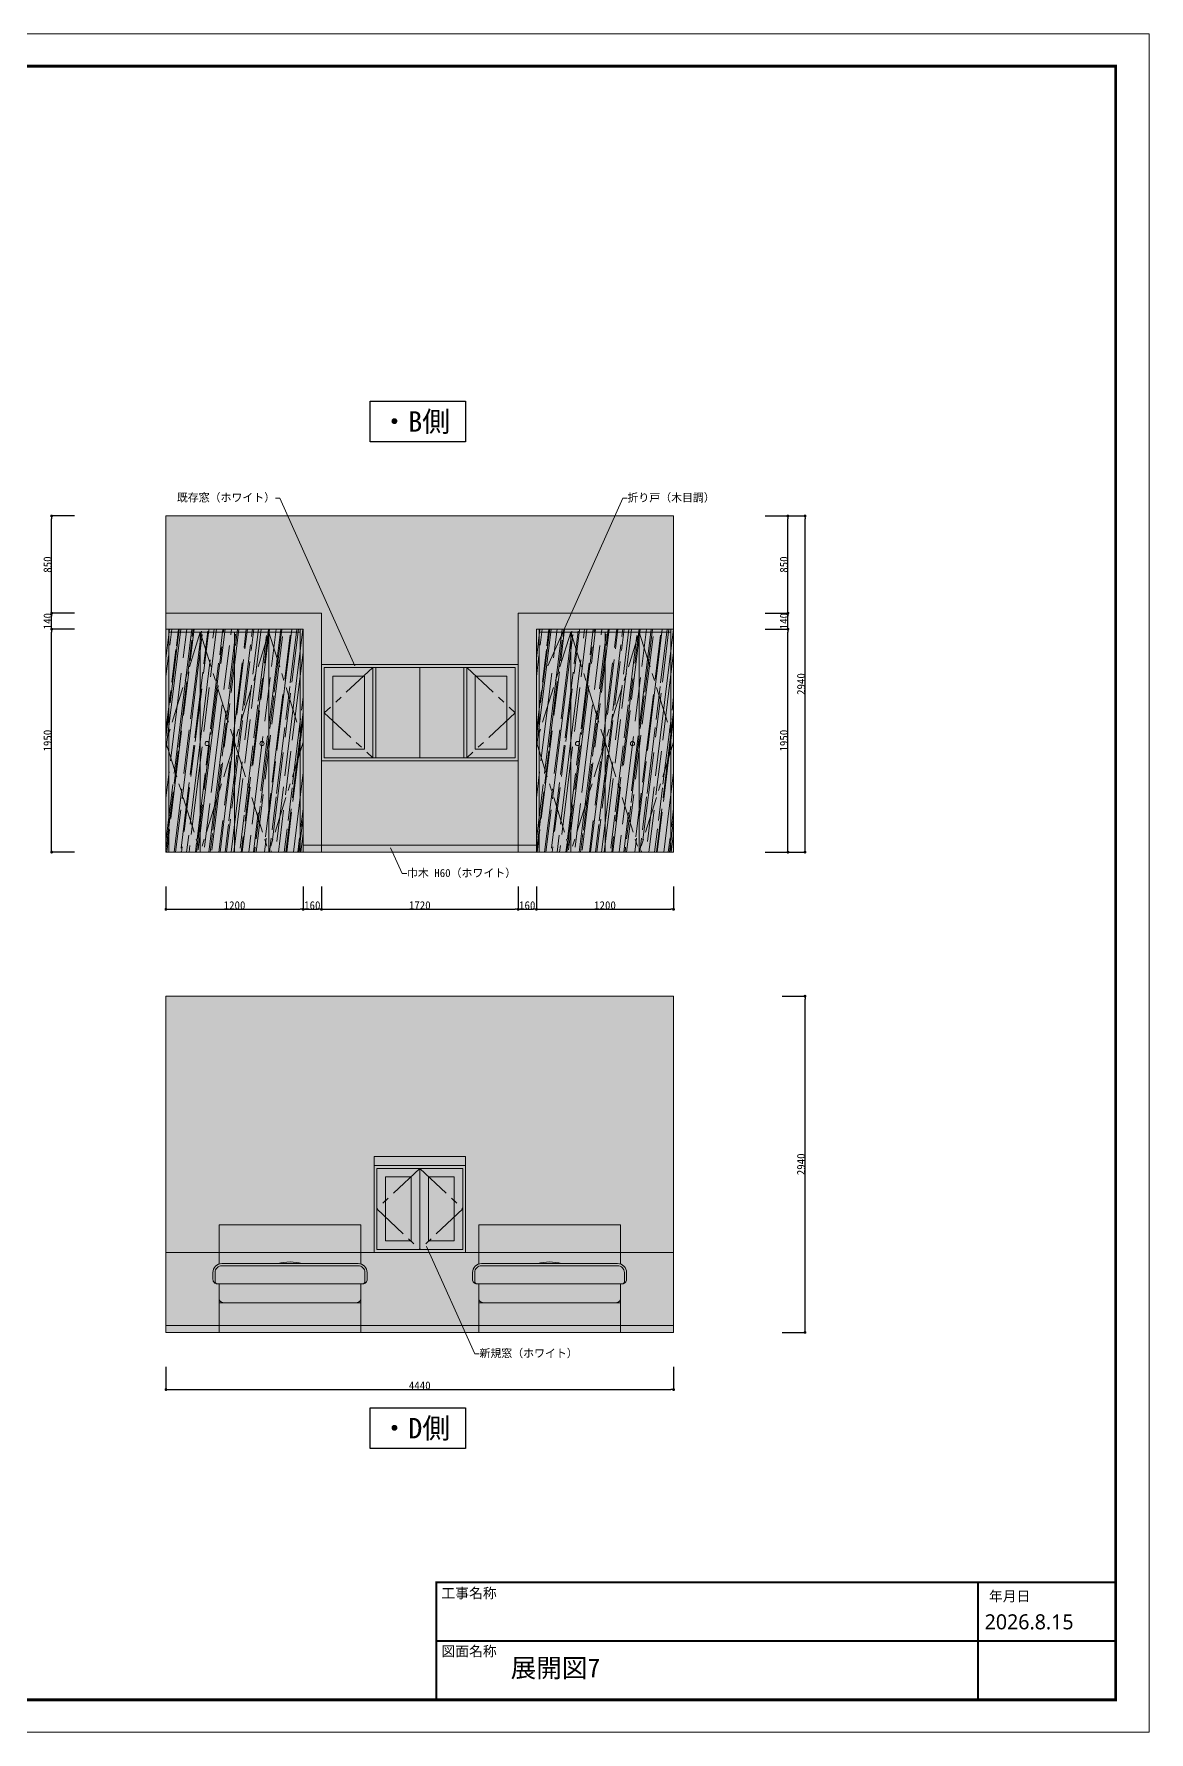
# Model space of a CAD drawing. Header units: millimetres. Extents: x 0 to 21037, y -32678 to 14850.
# Drawn here: x 11284 to 21037, y -16339 to -1489 of the extents above; entities that cross this region are included whole.
import ezdxf
from ezdxf import colors
from ezdxf.entities.mleader import LeaderData, LeaderLine
from ezdxf.math import Vec2, Vec3

# ---------------------------------------------------------------- set-up
doc = ezdxf.new("R2010")
doc.units = ezdxf.units.MM
doc.linetypes.add('CENTER', pattern=[50.8, 31.75, -6.35, 6.35, -6.35])
doc.layers.get('0').update_dxf_attribs({"lineweight": 0})
for name, color, linetype, lineweight in [('002寸法', 7, 'Continuous', 0), ('01用紙枠', 7, 'Continuous', 5), ('展開', 7, 'Continuous', 9), ('展開建具用', 250, 'Continuous', 9)]:
    doc.layers.add(name, color=color, linetype=linetype, lineweight=lineweight)
doc.layers.add('文字', color=7, linetype='Continuous')
doc.styles.get("Standard").update_dxf_attribs({"font": 'MS Mincho.ttf'})
doc.styles.add('メイリオ', font='')
doc.styles.add('小岩', font='MS Mincho.ttf', dxfattribs={"height": 150})
doc.styles.get('メイリオ').set_extended_font_data('Meiryo')
doc.dimstyles.new('寸法', dxfattribs={"dimtxt": 70, "dimasz": 25, "dimexe": 1.5, "dimexo": 200, "dimtad": 1, "dimdec": 0, "dimtxsty": 'Standard', "dimblk": 'DOT', "dimcen": 2.5, "dimadec": 0, "dimazin": 0, "dimtfac": 1, "dimtdec": 0, "dimtmove": 0, "dimatfit": 3, "dimfxl": 200, "dimfxlon": 1, "dimarcsym": 0})

# ---------------------------------------------------------------- blocks, each defined once
blk = doc.blocks.new('_Dot')
at = {"color": 0, "linetype": 'ByBlock', "lineweight": -2}
blk.add_line((-0.5, 0), (-1, 0), dxfattribs=at)
at = {"color": 0, "linetype": 'ByBlock', "const_width": 0.5}
blk.add_lwpolyline([(-0.25, 0, 1), (0.25, 0, 1)], format="xyb", close=True, dxfattribs=at)
blk = doc.blocks.new('*D46')
at = {"layer": '002寸法', "color": 0, "lineweight": -2, "ltscale": 10, "transparency": 16777216}
for p, q in [((11638, -6694), (11437, -6694)), ((11438, -8619), (11438, -6719)), ((11638, -8644), (11437, -8644))]:
    blk.add_line(p, q, dxfattribs=at)
at = {"layer": 'Defpoints', "color": 0, "ltscale": 10, "transparency": 16777216}
for p in [(11438, -6694), (12438, -6694), (12438, -8644)]:
    blk.add_point(p, dxfattribs=at)
at = {"layer": '002寸法', "color": 0, "lineweight": -2, "ltscale": 10, "transparency": 16777216, "xscale": 25, "yscale": 25, "zscale": 25}
for p, rotation in [((11438, -6694), 90), ((11438, -8644), 270)]:
    blk.add_blockref('_Dot', p, dxfattribs=dict(at, rotation=rotation))
at = {"layer": '002寸法', "color": 0, "ltscale": 10, "transparency": 16777216, "insert": (11403, -7669), "char_height": 70, "attachment_point": 5, "rotation": 90}
blk.add_mtext('1950', dxfattribs=at)
blk = doc.blocks.new('*D47')
at = {"layer": '002寸法', "color": 0, "lineweight": -2, "ltscale": 10, "transparency": 16777216}
for p, q in [((11638, -6554), (11437, -6554)), ((11438, -6669), (11438, -6579)), ((11638, -6694), (11437, -6694))]:
    blk.add_line(p, q, dxfattribs=at)
at = {"layer": 'Defpoints', "color": 0, "ltscale": 10, "transparency": 16777216}
for p in [(11438, -6554), (12438, -6554), (12438, -6694)]:
    blk.add_point(p, dxfattribs=at)
at = {"layer": '002寸法', "color": 0, "lineweight": -2, "ltscale": 10, "transparency": 16777216, "xscale": 25, "yscale": 25, "zscale": 25}
for p, rotation in [((11438, -6554), 90), ((11438, -6694), 270)]:
    blk.add_blockref('_Dot', p, dxfattribs=dict(at, rotation=rotation))
at = {"layer": '002寸法', "color": 0, "ltscale": 10, "transparency": 16777216, "insert": (11403, -6624), "char_height": 70, "attachment_point": 5, "rotation": 90}
blk.add_mtext('140', dxfattribs=at)
blk = doc.blocks.new('*D48')
at = {"layer": '002寸法', "color": 0, "lineweight": -2, "ltscale": 10, "transparency": 16777216}
for p, q in [((11638, -5704), (11437, -5704)), ((11438, -6529), (11438, -5729)), ((11638, -6554), (11437, -6554))]:
    blk.add_line(p, q, dxfattribs=at)
at = {"layer": 'Defpoints', "color": 0, "ltscale": 10, "transparency": 16777216}
for p in [(11438, -5704), (12438, -5704), (12438, -6554)]:
    blk.add_point(p, dxfattribs=at)
at = {"layer": '002寸法', "color": 0, "lineweight": -2, "ltscale": 10, "transparency": 16777216, "xscale": 25, "yscale": 25, "zscale": 25}
for p, rotation in [((11438, -5704), 90), ((11438, -6554), 270)]:
    blk.add_blockref('_Dot', p, dxfattribs=dict(at, rotation=rotation))
at = {"layer": '002寸法', "color": 0, "ltscale": 10, "transparency": 16777216, "insert": (11403, -6129), "char_height": 70, "attachment_point": 5, "rotation": 90}
blk.add_mtext('850', dxfattribs=at)
blk = doc.blocks.new('*D39')
at = {"layer": '002寸法', "color": 0, "lineweight": -2, "ltscale": 10, "transparency": 16777216}
for p, q in [((12438, -8944), (12438, -9146)), ((13638, -8944), (13638, -9146)), ((12463, -9144), (13613, -9144))]:
    blk.add_line(p, q, dxfattribs=at)
at = {"layer": 'Defpoints', "color": 0, "ltscale": 10, "transparency": 16777216}
for p in [(12438, -8644), (13638, -8644), (13638, -9144)]:
    blk.add_point(p, dxfattribs=at)
at = {"layer": '002寸法', "color": 0, "lineweight": -2, "ltscale": 10, "transparency": 16777216, "xscale": 25, "yscale": 25, "zscale": 25, "rotation": 180}
blk.add_blockref('_Dot', (12438, -9144), dxfattribs=at)
at = {"layer": '002寸法', "color": 0, "lineweight": -2, "ltscale": 10, "transparency": 16777216, "xscale": 25, "yscale": 25, "zscale": 25}
blk.add_blockref('_Dot', (13638, -9144), dxfattribs=at)
at = {"layer": '002寸法', "color": 0, "ltscale": 10, "transparency": 16777216, "insert": (13038, -9109), "char_height": 70, "attachment_point": 5}
blk.add_mtext('1200', dxfattribs=at)
blk = doc.blocks.new('*D49')
at = {"layer": '002寸法', "color": 0, "lineweight": -2, "ltscale": 10, "transparency": 16777216}
for p, q in [((13638, -8944), (13638, -9146)), ((13798, -8944), (13798, -9146)), ((13663, -9144), (13773, -9144))]:
    blk.add_line(p, q, dxfattribs=at)
at = {"layer": 'Defpoints', "color": 0, "ltscale": 10, "transparency": 16777216}
for p in [(13638, -8644), (13798, -8644), (13798, -9144)]:
    blk.add_point(p, dxfattribs=at)
at = {"layer": '002寸法', "color": 0, "lineweight": -2, "ltscale": 10, "transparency": 16777216, "xscale": 25, "yscale": 25, "zscale": 25, "rotation": 180}
blk.add_blockref('_Dot', (13638, -9144), dxfattribs=at)
at = {"layer": '002寸法', "color": 0, "lineweight": -2, "ltscale": 10, "transparency": 16777216, "xscale": 25, "yscale": 25, "zscale": 25}
blk.add_blockref('_Dot', (13798, -9144), dxfattribs=at)
at = {"layer": '002寸法', "color": 0, "ltscale": 10, "transparency": 16777216, "insert": (13718, -9109), "char_height": 70, "attachment_point": 5}
blk.add_mtext('160', dxfattribs=at)
blk = doc.blocks.new('*D50')
at = {"layer": '002寸法', "color": 0, "lineweight": -2, "ltscale": 10, "transparency": 16777216}
for p, q in [((13798, -8944), (13798, -9146)), ((15518, -8944), (15518, -9146)), ((13823, -9144), (15493, -9144))]:
    blk.add_line(p, q, dxfattribs=at)
at = {"layer": 'Defpoints', "color": 0, "ltscale": 10, "transparency": 16777216}
for p in [(13798, -8644), (15518, -8644), (15518, -9144)]:
    blk.add_point(p, dxfattribs=at)
at = {"layer": '002寸法', "color": 0, "lineweight": -2, "ltscale": 10, "transparency": 16777216, "xscale": 25, "yscale": 25, "zscale": 25, "rotation": 180}
blk.add_blockref('_Dot', (13798, -9144), dxfattribs=at)
at = {"layer": '002寸法', "color": 0, "lineweight": -2, "ltscale": 10, "transparency": 16777216, "xscale": 25, "yscale": 25, "zscale": 25}
blk.add_blockref('_Dot', (15518, -9144), dxfattribs=at)
at = {"layer": '002寸法', "color": 0, "ltscale": 10, "transparency": 16777216, "insert": (14658, -9109), "char_height": 70, "attachment_point": 5}
blk.add_mtext('1720', dxfattribs=at)
blk = doc.blocks.new('*D51')
at = {"layer": '002寸法', "color": 0, "lineweight": -2, "ltscale": 10, "transparency": 16777216}
for p, q in [((15518, -8944), (15518, -9146)), ((15678, -8944), (15678, -9146)), ((15543, -9144), (15653, -9144))]:
    blk.add_line(p, q, dxfattribs=at)
at = {"layer": 'Defpoints', "color": 0, "ltscale": 10, "transparency": 16777216}
for p in [(15518, -8644), (15678, -8644), (15678, -9144)]:
    blk.add_point(p, dxfattribs=at)
at = {"layer": '002寸法', "color": 0, "lineweight": -2, "ltscale": 10, "transparency": 16777216, "xscale": 25, "yscale": 25, "zscale": 25, "rotation": 180}
blk.add_blockref('_Dot', (15518, -9144), dxfattribs=at)
at = {"layer": '002寸法', "color": 0, "lineweight": -2, "ltscale": 10, "transparency": 16777216, "xscale": 25, "yscale": 25, "zscale": 25}
blk.add_blockref('_Dot', (15678, -9144), dxfattribs=at)
at = {"layer": '002寸法', "color": 0, "ltscale": 10, "transparency": 16777216, "insert": (15598, -9109), "char_height": 70, "attachment_point": 5}
blk.add_mtext('160', dxfattribs=at)
blk = doc.blocks.new('*D52')
at = {"layer": '002寸法', "color": 0, "lineweight": -2, "ltscale": 10, "transparency": 16777216}
for p, q in [((15678, -8944), (15678, -9146)), ((16878, -8944), (16878, -9146)), ((15703, -9144), (16853, -9144))]:
    blk.add_line(p, q, dxfattribs=at)
at = {"layer": 'Defpoints', "color": 0, "ltscale": 10, "transparency": 16777216}
for p in [(15678, -8644), (16878, -8644), (16878, -9144)]:
    blk.add_point(p, dxfattribs=at)
at = {"layer": '002寸法', "color": 0, "lineweight": -2, "ltscale": 10, "transparency": 16777216, "xscale": 25, "yscale": 25, "zscale": 25, "rotation": 180}
blk.add_blockref('_Dot', (15678, -9144), dxfattribs=at)
at = {"layer": '002寸法', "color": 0, "lineweight": -2, "ltscale": 10, "transparency": 16777216, "xscale": 25, "yscale": 25, "zscale": 25}
blk.add_blockref('_Dot', (16878, -9144), dxfattribs=at)
at = {"layer": '002寸法', "color": 0, "ltscale": 10, "transparency": 16777216, "insert": (16278, -9109), "char_height": 70, "attachment_point": 5}
blk.add_mtext('1200', dxfattribs=at)
blk = doc.blocks.new('*D53')
at = {"layer": '002寸法', "color": 0, "lineweight": -2, "ltscale": 10, "transparency": 16777216}
for p, q in [((17678, -6694), (17880, -6694)), ((17878, -8619), (17878, -6719)), ((17678, -8644), (17880, -8644))]:
    blk.add_line(p, q, dxfattribs=at)
at = {"layer": 'Defpoints', "color": 0, "ltscale": 10, "transparency": 16777216}
for p in [(16878, -6694), (17878, -6694), (16878, -8644)]:
    blk.add_point(p, dxfattribs=at)
at = {"layer": '002寸法', "color": 0, "lineweight": -2, "ltscale": 10, "transparency": 16777216, "xscale": 25, "yscale": 25, "zscale": 25}
for p, rotation in [((17878, -6694), 90), ((17878, -8644), 270)]:
    blk.add_blockref('_Dot', p, dxfattribs=dict(at, rotation=rotation))
at = {"layer": '002寸法', "color": 0, "ltscale": 10, "transparency": 16777216, "insert": (17843, -7669), "char_height": 70, "attachment_point": 5, "rotation": 90}
blk.add_mtext('1950', dxfattribs=at)
blk = doc.blocks.new('*D54')
at = {"layer": '002寸法', "color": 0, "lineweight": -2, "ltscale": 10, "transparency": 16777216}
for p, q in [((17678, -6554), (17880, -6554)), ((17878, -6669), (17878, -6579)), ((17678, -6694), (17880, -6694))]:
    blk.add_line(p, q, dxfattribs=at)
at = {"layer": 'Defpoints', "color": 0, "ltscale": 10, "transparency": 16777216}
for p in [(16878, -6554), (17878, -6554), (16878, -6694)]:
    blk.add_point(p, dxfattribs=at)
at = {"layer": '002寸法', "color": 0, "lineweight": -2, "ltscale": 10, "transparency": 16777216, "xscale": 25, "yscale": 25, "zscale": 25}
for p, rotation in [((17878, -6554), 90), ((17878, -6694), 270)]:
    blk.add_blockref('_Dot', p, dxfattribs=dict(at, rotation=rotation))
at = {"layer": '002寸法', "color": 0, "ltscale": 10, "transparency": 16777216, "insert": (17843, -6624), "char_height": 70, "attachment_point": 5, "rotation": 90}
blk.add_mtext('140', dxfattribs=at)
blk = doc.blocks.new('*D55')
at = {"layer": '002寸法', "color": 0, "lineweight": -2, "ltscale": 10, "transparency": 16777216}
for p, q in [((17678, -5704), (17880, -5704)), ((17878, -6529), (17878, -5729)), ((17678, -6554), (17880, -6554))]:
    blk.add_line(p, q, dxfattribs=at)
at = {"layer": 'Defpoints', "color": 0, "ltscale": 10, "transparency": 16777216}
for p in [(16878, -5704), (17878, -5704), (16878, -6554)]:
    blk.add_point(p, dxfattribs=at)
at = {"layer": '002寸法', "color": 0, "lineweight": -2, "ltscale": 10, "transparency": 16777216, "xscale": 25, "yscale": 25, "zscale": 25}
for p, rotation in [((17878, -5704), 90), ((17878, -6554), 270)]:
    blk.add_blockref('_Dot', p, dxfattribs=dict(at, rotation=rotation))
at = {"layer": '002寸法', "color": 0, "ltscale": 10, "transparency": 16777216, "insert": (17843, -6129), "char_height": 70, "attachment_point": 5, "rotation": 90}
blk.add_mtext('850', dxfattribs=at)
blk = doc.blocks.new('*D56')
at = {"layer": '002寸法', "color": 0, "lineweight": -2, "ltscale": 10, "transparency": 16777216}
for p, q in [((17828, -5704), (18030, -5704)), ((18028, -8619), (18028, -5729)), ((17828, -8644), (18030, -8644))]:
    blk.add_line(p, q, dxfattribs=at)
at = {"layer": 'Defpoints', "color": 0, "ltscale": 10, "transparency": 16777216}
for p in [(16878, -5704), (18028, -5704), (16878, -8644)]:
    blk.add_point(p, dxfattribs=at)
at = {"layer": '002寸法', "color": 0, "lineweight": -2, "ltscale": 10, "transparency": 16777216, "xscale": 25, "yscale": 25, "zscale": 25}
for p, rotation in [((18028, -5704), 90), ((18028, -8644), 270)]:
    blk.add_blockref('_Dot', p, dxfattribs=dict(at, rotation=rotation))
at = {"layer": '002寸法', "color": 0, "ltscale": 10, "transparency": 16777216, "insert": (17993, -7174), "char_height": 70, "attachment_point": 5, "rotation": 90}
blk.add_mtext('2940', dxfattribs=at)
blk = doc.blocks.new('*D57')
at = {"layer": '002寸法', "color": 0, "lineweight": -2, "ltscale": 10, "transparency": 16777216}
for p, q in [((12438, -13144), (12438, -13346)), ((16878, -13144), (16878, -13346)), ((12463, -13344), (16853, -13344))]:
    blk.add_line(p, q, dxfattribs=at)
at = {"layer": 'Defpoints', "color": 0, "ltscale": 10, "transparency": 16777216}
for p in [(12438, -12844), (16878, -12844), (16878, -13344)]:
    blk.add_point(p, dxfattribs=at)
at = {"layer": '002寸法', "color": 0, "lineweight": -2, "ltscale": 10, "transparency": 16777216, "xscale": 25, "yscale": 25, "zscale": 25, "rotation": 180}
blk.add_blockref('_Dot', (12438, -13344), dxfattribs=at)
at = {"layer": '002寸法', "color": 0, "lineweight": -2, "ltscale": 10, "transparency": 16777216, "xscale": 25, "yscale": 25, "zscale": 25}
blk.add_blockref('_Dot', (16878, -13344), dxfattribs=at)
at = {"layer": '002寸法', "color": 0, "ltscale": 10, "transparency": 16777216, "insert": (14658, -13309), "char_height": 70, "attachment_point": 5}
blk.add_mtext('4440', dxfattribs=at)
blk = doc.blocks.new('*D58')
at = {"layer": '002寸法', "color": 0, "lineweight": -2, "ltscale": 10, "transparency": 16777216}
for p, q in [((17828, -9904), (18030, -9904)), ((18028, -12819), (18028, -9929)), ((17828, -12844), (18030, -12844))]:
    blk.add_line(p, q, dxfattribs=at)
at = {"layer": 'Defpoints', "color": 0, "ltscale": 10, "transparency": 16777216}
for p in [(16878, -9904), (18028, -9904), (16878, -12844)]:
    blk.add_point(p, dxfattribs=at)
at = {"layer": '002寸法', "color": 0, "lineweight": -2, "ltscale": 10, "transparency": 16777216, "xscale": 25, "yscale": 25, "zscale": 25}
for p, rotation in [((18028, -9904), 90), ((18028, -12844), 270)]:
    blk.add_blockref('_Dot', p, dxfattribs=dict(at, rotation=rotation))
at = {"layer": '002寸法', "color": 0, "ltscale": 10, "transparency": 16777216, "insert": (17993, -11374), "char_height": 70, "attachment_point": 5, "rotation": 90}
blk.add_mtext('2940', dxfattribs=at)
blk = doc.blocks.new('ベッド１')
at = {"color": 0, "linetype": 'ByBlock', "lineweight": -2}
for points in [[(-620, 599), (-620, 940), (620, 940), (620, 599)], [(620, 425), (620, 0), (-620, 0), (-620, 425)], [(-620, 260), (620, 260)]]:
    blk.add_lwpolyline(points, dxfattribs=at)
blk.add_lwpolyline([(635, 425, 0.414214), (674, 464), (674, 524, 0.414214), (595, 603), (-595, 603, 0.414214), (-674, 524), (-674, 464, 0.414214), (-635, 425)], format="xyb", close=True, dxfattribs=at)
for points in [[(106, 603, 0.127406), (-106, 603, 0.127406)], [(635, 425, 0.414214), (655, 445), (655, 524, 0.414214), (595, 584), (-595, 584, 0.414214), (-655, 524), (-655, 445, 0.414214), (-635, 425)], [(-580, 260, -0.414214), (-620, 300)], [(620, 300, -0.414214), (580, 260)]]:
    blk.add_lwpolyline(points, format="xyb", dxfattribs=at)

msp = doc.modelspace()

# ---------------------------------------------------------------- hatches: boundary and pattern name
at = {"layer": '展開', "ltscale": 10, "true_color": 0xfffefa}
h = msp.add_hatch(color=7, dxfattribs=at)
h.dxf.hatch_style = 1
h.paths.add_polyline_path([(12438.4, -5704.4), (12438.4, -6554.4), (13798.4, -6554.4), (13798.4, -7004.4), (15518.4, -7004.4), (15518.4, -6554.4), (16878.4, -6554.4), (16878.4, -5704.4)])
h.paths.add_polyline_path([(14658.4, -7844.4), (14273.4, -7844.4), (13798.4, -7844.4), (13798.4, -8584.4), (15518.4, -8584.4), (15518.4, -7844.4)])
h = msp.add_hatch(color=7, dxfattribs=at)
h.dxf.hatch_style = 1
h.paths.add_polyline_path([(13638.4, -6694.4), (13638.4, -8584.4), (13798.4, -8584.4), (13798.4, -6554.4), (12438.4, -6554.4), (12438.4, -6694.4)])
h.paths.add_polyline_path([(16878.4, -6694.4), (16878.4, -6554.4), (15518.4, -6554.4), (15518.4, -8584.4), (15678.4, -8584.4), (15678.4, -6694.4)])
at = {"layer": '展開', "ltscale": 10, "true_color": 0xf0c089, "transparency": 33554607}
h = msp.add_hatch(color=31, dxfattribs=at)
h.dxf.hatch_style = 1
h.paths.add_polyline_path([(13613.4, -6719.4), (12463.4, -6719.4), (12463.4, -8644.4), (13613.4, -8644.4)], flags=17)
edge = h.paths.add_edge_path(flags=16)
edge.add_arc((12798.2, -7694.4), 18.1, 0, 360)
edge = h.paths.add_edge_path(flags=16)
edge.add_arc((13278.5, -7694.4), 18.1, 0, 360)
h.paths.add_polyline_path([(13638.4, -6694.4), (12438.4, -6694.4), (12438.4, -8644.4), (12463.4, -8644.4), (12463.4, -6719.4), (13613.4, -6719.4), (13613.4, -8644.4), (13638.4, -8644.4)])
at = {"layer": '展開', "ltscale": 10, "true_color": 0x9c5e31, "transparency": 33554541}
h = msp.add_hatch(dxfattribs=at)
h.set_pattern_fill('AR-RROOF', color=25, scale=3.8, angle=83)
h.set_pattern_definition([(83, (-30978.2, -35037.59), (-69.92233, 222.52405), [1447.8, -193.04, 482.6, -96.52]), (83, (-31010.46, -34904.29), (-139.17757, -80.156), [289.56, -31.8516, 579.12, -72.39]), (83, (-31053.75, -34979.69), (-3.01966, 506.04398), [772.16, -135.128, 386.08, -96.52])])
h.paths.add_polyline_path([(13613.4, -6719.4), (12463.4, -6719.4), (12463.4, -8644.4), (13613.4, -8644.4)], flags=17)
edge = h.paths.add_edge_path(flags=16)
edge.add_arc((12690.7, -7694.4), 18.1, 0, 360)
edge = h.paths.add_edge_path(flags=16)
edge.add_arc((13386, -7694.4), 18.1, 0, 360)
h.paths.add_polyline_path([(12463.4, -6719.4), (13613.4, -6719.4), (13613.4, -8644.4), (13638.4, -8644.4), (13638.4, -6694.4), (12438.4, -6694.4), (12438.4, -8644.4), (12463.4, -8644.4)])
at = {"layer": '展開', "ltscale": 10, "true_color": 0xf0c089, "transparency": 33554607}
h = msp.add_hatch(color=31, dxfattribs=at)
h.dxf.hatch_style = 1
h.paths.add_polyline_path([(16853.4, -6719.4), (15703.4, -6719.4), (15703.4, -8644.4), (16853.4, -8644.4)], flags=17)
edge = h.paths.add_edge_path(flags=16)
edge.add_arc((16038.2, -7694.4), 18.1, 0, 360)
edge = h.paths.add_edge_path(flags=16)
edge.add_arc((16518.5, -7694.4), 18.1, 0, 360)
h.paths.add_polyline_path([(16878.4, -6694.4), (15678.4, -6694.4), (15678.4, -8644.4), (15703.4, -8644.4), (15703.4, -6719.4), (16853.4, -6719.4), (16853.4, -8644.4), (16878.4, -8644.4)])
at = {"layer": '展開', "ltscale": 10, "true_color": 0x9c5e31, "transparency": 33554541}
h = msp.add_hatch(dxfattribs=at)
h.set_pattern_fill('AR-RROOF', color=25, scale=3.8, angle=83)
h.set_pattern_definition([(83, (-27738.2, -35037.59), (-69.92233, 222.52405), [1447.8, -193.04, 482.6, -96.52]), (83, (-27770.46, -34904.29), (-139.17757, -80.156), [289.56, -31.8516, 579.12, -72.39]), (83, (-27813.75, -34979.69), (-3.01966, 506.04398), [772.16, -135.128, 386.08, -96.52])])
h.paths.add_polyline_path([(16853.4, -6719.4), (15703.4, -6719.4), (15703.4, -8644.4), (16853.4, -8644.4)], flags=17)
edge = h.paths.add_edge_path(flags=16)
edge.add_arc((15930.7, -7694.4), 18.1, 0, 360)
edge = h.paths.add_edge_path(flags=16)
edge.add_arc((16626, -7694.4), 18.1, 0, 360)
h.paths.add_polyline_path([(15703.4, -6719.4), (16853.4, -6719.4), (16853.4, -8644.4), (16878.4, -8644.4), (16878.4, -6694.4), (15678.4, -6694.4), (15678.4, -8644.4), (15703.4, -8644.4)])
at = {"layer": '展開', "ltscale": 10, "true_color": 0xffffff}
h = msp.add_hatch(color=7, dxfattribs=at)
h.dxf.hatch_style = 1
h.paths.add_polyline_path([(15518.4, -7004.4), (13798.4, -7004.4), (13798.4, -7844.4), (15518.4, -7844.4)])
h.paths.add_polyline_path([(15493.4, -7029.4), (15493.4, -7819.4), (13823.4, -7819.4), (13823.4, -7029.4)], flags=16)
h = msp.add_hatch(color=7, dxfattribs=at)
h.dxf.hatch_style = 1
h.paths.add_polyline_path([(14248.4, -7029.4), (13823.4, -7029.4), (13823.4, -7819.4), (14248.4, -7819.4)])
h.paths.add_polyline_path([(13898.4, -7104.4), (14173.4, -7104.4), (14173.4, -7744.4), (13898.4, -7744.4)], flags=16)
h.paths.add_polyline_path([(15493.4, -7029.4), (15068.4, -7029.4), (15068.4, -7819.4), (15493.4, -7819.4)])
h.paths.add_polyline_path([(15143.4, -7104.4), (15418.4, -7104.4), (15418.4, -7744.4), (15143.4, -7744.4)], flags=16)
h.paths.add_polyline_path([(15068.4, -7029.4), (15043.4, -7029.4), (15043.4, -7819.4), (15068.4, -7819.4)])
h.paths.add_polyline_path([(14273.4, -7029.4), (14248.4, -7029.4), (14248.4, -7819.4), (14273.4, -7819.4)])
at = {"layer": '展開', "ltscale": 10}
h = msp.add_hatch(color=256, dxfattribs=at)
h.dxf.hatch_style = 1
h.set_gradient(color1=(122, 175, 223), name='CYLINDER')
h.paths.add_polyline_path([(14173.4, -7104.4), (13898.4, -7104.4), (13898.4, -7744.4), (14173.4, -7744.4)])
at = {"layer": '展開', "ltscale": 10, "true_color": 0x7aafdf, "transparency": 33554513}
h = msp.add_hatch(color=143, dxfattribs=at)
h.dxf.hatch_style = 1
h.paths.add_polyline_path([(15043.4, -7029.4), (14273.4, -7029.4), (14273.4, -7819.4), (15043.4, -7819.4)])
at = {"layer": '展開', "ltscale": 10}
h = msp.add_hatch(color=256, dxfattribs=at)
h.dxf.hatch_style = 1
h.set_gradient(color1=(122, 175, 223), name='CYLINDER')
h.paths.add_polyline_path([(15418.4, -7104.4), (15143.4, -7104.4), (15143.4, -7744.4), (15418.4, -7744.4)])
at = {"layer": '展開', "ltscale": 10, "true_color": 0xcb791a, "transparency": 33554607}
h = msp.add_hatch(color=32, dxfattribs=at)
h.dxf.hatch_style = 1
edge = h.paths.add_edge_path()
edge.add_arc((12798.2, -7694.4), 18.1, 0, 360)
edge = h.paths.add_edge_path()
edge.add_arc((13278.5, -7694.4), 18.1, 0, 360)
h = msp.add_hatch(color=32, dxfattribs=at)
h.dxf.hatch_style = 1
edge = h.paths.add_edge_path()
edge.add_arc((16038.2, -7694.4), 18.1, 0, 360)
edge = h.paths.add_edge_path()
edge.add_arc((16518.5, -7694.4), 18.1, 0, 360)
at = {"layer": '展開', "ltscale": 10, "true_color": 0xffffff}
h = msp.add_hatch(color=7, dxfattribs=at)
h.dxf.hatch_style = 1
h.paths.add_polyline_path([(13798.4, -8644.4), (13798.4, -8584.4), (13638.4, -8584.4), (13638.4, -8644.4)])
h.paths.add_polyline_path([(15518.4, -8644.4), (15518.4, -8584.4), (13798.4, -8584.4), (13798.4, -8644.4)])
h.paths.add_polyline_path([(15678.4, -8644.4), (15678.4, -8584.4), (15518.4, -8584.4), (15518.4, -8644.4)])
at = {"layer": '展開', "ltscale": 10, "true_color": 0xfffefa}
h = msp.add_hatch(color=7, dxfattribs=at)
h.dxf.hatch_style = 1
h.paths.add_polyline_path([(12438.4, -9904.4), (12438.4, -12144.4), (14258.4, -12144.4), (14258.4, -11384.4), (14258.4, -11304.4), (15058.4, -11304.4), (15058.4, -11384.4), (15058.4, -12144.4), (16878.4, -12144.4), (16878.4, -9904.4)])
h.paths.add_polyline_path([(16878.4, -12784.4), (16878.4, -12144.4), (12438.4, -12144.4), (12438.4, -12784.4)])
h = msp.add_hatch(color=7, dxfattribs=at)
h.dxf.hatch_style = 1
h.paths.add_polyline_path([(15058.4, -11384.4), (15058.4, -11304.4), (14258.4, -11304.4), (14258.4, -11384.4)])
at = {"layer": '展開', "ltscale": 10, "true_color": 0xffffff}
h = msp.add_hatch(color=7, dxfattribs=at)
h.dxf.hatch_style = 1
h.paths.add_polyline_path([(15058.4, -11384.4), (14258.4, -11384.4), (14258.4, -12144.4), (15058.4, -12144.4)])
h.paths.add_polyline_path([(14283.4, -12119.4), (14283.4, -11409.4), (15033.4, -11409.4), (15033.4, -12119.4)], flags=16)
h.paths.add_polyline_path([(14583.4, -12044.4), (14358.4, -12044.4), (14358.4, -11484.4), (14583.4, -11484.4)], flags=0)
h.paths.add_polyline_path([(14733.4, -12044.4), (14733.4, -11484.4), (14958.4, -11484.4), (14958.4, -12044.4)], flags=0)
h = msp.add_hatch(color=7, dxfattribs=at)
h.dxf.hatch_style = 1
h.paths.add_polyline_path([(14658.4, -11409.4), (14283.4, -11409.4), (14283.4, -12119.4), (14658.4, -12119.4)])
h.paths.add_polyline_path([(14583.4, -11484.4), (14583.4, -12044.4), (14358.4, -12044.4), (14358.4, -11484.4)], flags=16)
h.paths.add_polyline_path([(15033.4, -11409.4), (14658.4, -11409.4), (14658.4, -12119.4), (15033.4, -12119.4)])
h.paths.add_polyline_path([(14958.4, -11484.4), (14958.4, -12044.4), (14733.4, -12044.4), (14733.4, -11484.4)], flags=16)
at = {"layer": '展開', "ltscale": 10}
h = msp.add_hatch(color=256, dxfattribs=at)
h.dxf.hatch_style = 1
h.set_gradient(color1=(122, 175, 223), name='CYLINDER')
h.paths.add_polyline_path([(14583.4, -11484.4), (14358.4, -11484.4), (14358.4, -12044.4), (14583.4, -12044.4)])
h = msp.add_hatch(color=256, dxfattribs=at)
h.dxf.hatch_style = 1
h.set_gradient(color1=(122, 175, 223), name='CYLINDER')
h.paths.add_polyline_path([(14958.4, -11484.4), (14733.4, -11484.4), (14733.4, -12044.4), (14958.4, -12044.4)])
at = {"layer": '展開', "ltscale": 10, "true_color": 0xffffff}
h = msp.add_hatch(color=7, dxfattribs=at)
h.dxf.hatch_style = 1
h.paths.add_polyline_path([(12438.4, -12784.4), (12438.4, -12844.4), (16878.4, -12844.4), (16878.4, -12784.4)])

# ---------------------------------------------------------------- linework, layer by layer
at = {"layer": '01用紙枠'}
msp.add_lwpolyline([(36.6, -1488.9), (36.6, -16338.9), (21036.6, -16338.9), (21036.6, -1488.9)], close=True, dxfattribs=at)
msp.add_lwpolyline([(36.6, -1488.9), (36.6, -16338.9), (21036.6, -16338.9), (21036.6, -1488.9)], close=True, dxfattribs=at)
for points, const_width in [([(328.4, -16057.6), (20744.9, -16057.6), (20744.9, -1770.2), (328.4, -1770.2)], 25), ([(328.4, -16057.6), (20744.9, -16057.6), (20744.9, -1770.2), (328.4, -1770.2)], 25), ([(328.4, -16057.6), (20744.9, -16057.6), (20744.9, -1770.2), (328.4, -1770.2)], 25), ([(19540.9, -15028.8), (14802.8, -15028.8), (14802.8, -15543.2), (19540.9, -15543.2)], 18.3), ([(19540.9, -15028.8), (20744.9, -15028.8), (20744.9, -15543.2), (19540.9, -15543.2)], 18.3), ([(19540.9, -15543.2), (14802.8, -15543.2), (14802.8, -16057.6), (19540.9, -16057.6)], 18.3), ([(19540.9, -15543.2), (20744.9, -15543.2), (20744.9, -16057.6), (19540.9, -16057.6)], 18.3)]:
    msp.add_lwpolyline(points, close=True, dxfattribs=dict(at, const_width=const_width))
at = {"layer": '01用紙枠', "lineweight": 5, "const_width": 25}
msp.add_lwpolyline([(328.4, -16057.6), (20744.9, -16057.6), (20744.9, -1770.2), (328.4, -1770.2)], close=True, dxfattribs=at)
msp.add_lwpolyline([(328.4, -16057.6), (20744.9, -16057.6), (20744.9, -1770.2), (328.4, -1770.2)], close=True, dxfattribs=at)
at = {"layer": '展開建具用', "ltscale": 10}
for p, q in [((12438.4, -8644.4), (12438.4, -5704.4)), ((12438.4, -5704.4), (16878.4, -5704.4)), ((16878.4, -8644.4), (16878.4, -5704.4)), ((13798.4, -6554.4), (12438.4, -6554.4)), ((13798.4, -6554.4), (13798.4, -8644.4)), ((15518.4, -8644.4), (15518.4, -6554.4)), ((16878.4, -6554.4), (15518.4, -6554.4)), ((12438.4, -8644.4), (12438.4, -6694.4)), ((12438.4, -6694.4), (13638.4, -6694.4)), ((12463.4, -6719.4), (12463.4, -6694.4)), ((12463.4, -8644.4), (12463.4, -6719.4)), ((12463.4, -6719.4), (13613.4, -6719.4)), ((12463.4, -6719.4), (13038.4, -6719.4)), ((12738.4, -6719.4), (12738.4, -8644.4)), ((13038.4, -6719.4), (13038.4, -8644.4)), ((13038.4, -6719.4), (13613.4, -6719.4)), ((13338.4, -6719.4), (13338.4, -8644.4)), ((13613.4, -6719.4), (13613.4, -6694.4)), ((13613.4, -6719.4), (13613.4, -8644.4)), ((13638.4, -6694.4), (13638.4, -8644.4)), ((15678.4, -8644.4), (15678.4, -6694.4)), ((15678.4, -6694.4), (16878.4, -6694.4)), ((15703.4, -6719.4), (15703.4, -6694.4)), ((15703.4, -8644.4), (15703.4, -6719.4)), ((15703.4, -6719.4), (16853.4, -6719.4)), ((15703.4, -6719.4), (16278.4, -6719.4)), ((15978.4, -6719.4), (15978.4, -8644.4)), ((16278.4, -6719.4), (16278.4, -8644.4)), ((16278.4, -6719.4), (16853.4, -6719.4)), ((16578.4, -6719.4), (16578.4, -8644.4)), ((16853.4, -6719.4), (16853.4, -6694.4)), ((16853.4, -6719.4), (16853.4, -8644.4)), ((16878.4, -6694.4), (16878.4, -8644.4)), ((13798.4, -7844.4), (13798.4, -7004.4)), ((13798.4, -7004.4), (15518.4, -7004.4)), ((13798.4, -7844.4), (13798.4, -7004.4)), ((13798.4, -7004.4), (15518.4, -7004.4)), ((13823.4, -7819.4), (13823.4, -7029.4)), ((13823.4, -7029.4), (15043.4, -7029.4)), ((13898.4, -7744.4), (13898.4, -7104.4)), ((13898.4, -7104.4), (14173.4, -7104.4)), ((14173.4, -7104.4), (14173.4, -7744.4)), ((14273.4, -7029.4), (14248.4, -7029.4)), ((14248.4, -7029.4), (14248.4, -7819.4)), ((14273.4, -7819.4), (14273.4, -7029.4)), ((14273.4, -7029.4), (15043.4, -7029.4)), ((14658.4, -7029.4), (14658.4, -7819.4)), ((15043.4, -7029.4), (15043.4, -7819.4)), ((15043.4, -7029.4), (15068.4, -7029.4)), ((15068.4, -7029.4), (15493.4, -7029.4)), ((15068.4, -7029.4), (15068.4, -7819.4)), ((15143.4, -7104.4), (15418.4, -7104.4)), ((15143.4, -7104.4), (15143.4, -7744.4)), ((15418.4, -7104.4), (15418.4, -7744.4)), ((15493.4, -7029.4), (15493.4, -7819.4)), ((15518.4, -7004.4), (15518.4, -7844.4)), ((15518.4, -7004.4), (15518.4, -7844.4)), ((13038.4, -8644.4), (13038.4, -7694.4)), ((16278.4, -8644.4), (16278.4, -7694.4)), ((15518.4, -7844.4), (13798.4, -7844.4)), ((14273.4, -7844.4), (13798.4, -7844.4)), ((14248.4, -7819.4), (13823.4, -7819.4)), ((14173.4, -7744.4), (13898.4, -7744.4)), ((14248.4, -7819.4), (15068.4, -7819.4)), ((15043.4, -7819.4), (14273.4, -7819.4)), ((14658.4, -7844.4), (14273.4, -7844.4)), ((15518.4, -7844.4), (14658.4, -7844.4)), ((15493.4, -7819.4), (15068.4, -7819.4)), ((15418.4, -7744.4), (15143.4, -7744.4)), ((13638.4, -8644.4), (13638.4, -8584.4)), ((13638.4, -8584.4), (15678.4, -8584.4)), ((16878.4, -8644.4), (16878.4, -8584.4)), ((12438.4, -8644.4), (16878.4, -8644.4)), ((12438.4, -12844.4), (12438.4, -9904.4)), ((12438.4, -9904.4), (16878.4, -9904.4)), ((16878.4, -12844.4), (16878.4, -9904.4)), ((14258.4, -11304.4), (15058.4, -11304.4)), ((14258.4, -11304.4), (14258.4, -11384.4)), ((14258.4, -11384.4), (15058.4, -11384.4)), ((14258.4, -11384.4), (14258.4, -12144.4)), ((14258.4, -12144.4), (14258.4, -11384.4)), ((14283.4, -12119.4), (14283.4, -11409.4)), ((14283.4, -11409.4), (15033.4, -11409.4)), ((15033.4, -11409.4), (14283.4, -11409.4)), ((14283.4, -11409.4), (14283.4, -12119.4)), ((14658.4, -11409.4), (14658.4, -12119.4)), ((15033.4, -11409.4), (15033.4, -12119.4)), ((15058.4, -11304.4), (15058.4, -11384.4)), ((15058.4, -11384.4), (15058.4, -12144.4)), ((14358.4, -12044.4), (14358.4, -11484.4)), ((14358.4, -11484.4), (14583.4, -11484.4)), ((14583.4, -11484.4), (14583.4, -12044.4)), ((14733.4, -11484.4), (14958.4, -11484.4)), ((14733.4, -11484.4), (14733.4, -12044.4)), ((14958.4, -11484.4), (14958.4, -12044.4)), ((12438.4, -12144.4), (16878.4, -12144.4)), ((14258.4, -12144.4), (15058.4, -12144.4)), ((14283.4, -12119.4), (15033.4, -12119.4)), ((14358.4, -12044.4), (14583.4, -12044.4)), ((14733.4, -12044.4), (14958.4, -12044.4)), ((12438.4, -12784.4), (16878.4, -12784.4)), ((12438.4, -12844.4), (16878.4, -12844.4))]:
    msp.add_line(p, q, dxfattribs=at)
at = {"layer": '展開建具用', "linetype": 'CENTER', "ltscale": 10}
for p, q in [((12738.4, -6719.4), (12438.4, -7681.9)), ((12738.4, -6719.4), (13038.4, -7681.9)), ((13338.4, -6719.4), (13038.4, -7681.9)), ((13338.4, -6719.4), (13638.4, -7681.9)), ((15978.4, -6719.4), (15678.4, -7681.9)), ((15978.4, -6719.4), (16278.4, -7681.9)), ((16578.4, -6719.4), (16278.4, -7681.9)), ((16578.4, -6719.4), (16878.4, -7681.9)), ((14248.4, -7029.4), (13823.4, -7424.4)), ((15068.4, -7029.4), (15493.4, -7424.4)), ((13823.4, -7424.4), (14248.4, -7819.4)), ((15493.4, -7424.4), (15068.4, -7819.4)), ((12438.4, -7681.9), (12738.4, -8644.4)), ((13038.4, -7681.9), (12738.4, -8644.4)), ((13038.4, -7681.9), (13338.4, -8644.4)), ((13638.4, -7681.9), (13338.4, -8644.4)), ((15678.4, -7681.9), (15978.4, -8644.4)), ((16278.4, -7681.9), (15978.4, -8644.4)), ((16278.4, -7681.9), (16578.4, -8644.4)), ((16878.4, -7681.9), (16578.4, -8644.4)), ((14658.4, -11409.4), (14283.4, -11764.4)), ((14658.4, -11409.4), (15033.4, -11764.4)), ((14283.4, -11764.4), (14658.4, -12119.4)), ((15033.4, -11764.4), (14658.4, -12119.4))]:
    msp.add_line(p, q, dxfattribs=at)
at = {"layer": '展開建具用', "ltscale": 10}
for centre in [(12798.2, -7694.4), (13278.5, -7694.4), (16038.2, -7694.4), (16518.5, -7694.4)]:
    msp.add_circle(centre, 18.1, dxfattribs=at)

# ---------------------------------------------------------------- block references
at = {"layer": '展開建具用'}
for p in [(13523.4, -12844.4), (15793.4, -12844.4)]:
    msp.add_blockref('ベッド１', p, dxfattribs=at)

# ---------------------------------------------------------------- texts
at = {"layer": '01用紙枠', "style": 'メイリオ'}
for s, height, p in [('工事名称', 88.69, (14847.1, -15168.5)), ('年月日', 88.69, (19636.3, -15195.3)), ('2026.8.15', 131.53, (19598.8, -15440.8)), ('図面名称', 88.69, (14847.1, -15676.2))]:
    msp.add_text(s, height=height, dxfattribs=at).set_placement(p)
at = {"layer": '文字', "ltscale": 10, "char_height": 178.79, "attachment_point": 1, "style": '小岩', "bg_fill": 16, "box_fill_scale": 1.5, "bg_fill_color": 256, "bg_fill_transparency": 0}
for s, insert in [('・B側', (14314.4, -4788.7)), ('・D側', (14314.9, -13592.1))]:
    msp.add_mtext_dynamic_manual_height_columns(s, width=653.069, gutter_width=893.9, heights=[0], dxfattribs=dict(at, insert=insert))
at = {"layer": '文字', "ltscale": 10, "insert": (15453, -15696), "char_height": 164.17, "attachment_point": 1, "style": '小岩'}
msp.add_mtext_dynamic_manual_height_columns('展開図7', width=2016.698, gutter_width=820.9, heights=[0], dxfattribs=at)

# ---------------------------------------------------------------- dimensions: what is measured, and where the dimension line sits
at = {"layer": '002寸法', "ltscale": 10}
for base, p1, p2, picture, middle in [((11438.4, -5704.4), (12438.4, -6554.4), (12438.4, -5704.4), '*D48', (11402.7, -6129.4)), ((17878.4, -5704.4), (16878.4, -6554.4), (16878.4, -5704.4), '*D55', (17842.7, -6129.4)), ((18028.4, -5704.4), (16878.4, -8644.4), (16878.4, -5704.4), '*D56', (17992.7, -7174.4)), ((11438.4, -6694.4), (12438.4, -8644.4), (12438.4, -6694.4), '*D46', (11402.7, -7669.4)), ((17878.4, -6694.4), (16878.4, -8644.4), (16878.4, -6694.4), '*D53', (17842.7, -7669.4)), ((18028.4, -9904.4), (16878.4, -12844.4), (16878.4, -9904.4), '*D58', (17992.7, -11374.4))]:
    dim = msp.add_linear_dim(base=base, p1=p1, p2=p2, angle=90, dimstyle='寸法', dxfattribs=at)
    dim.commit()
    dim.dimension.update_dxf_attribs({"geometry": picture, "text_midpoint": middle})
for base, p1, p2, picture, middle in [((11438.4, -6554.4), (12438.4, -6694.4), (12438.4, -6554.4), '*D47', (11438.4, -6624.4)), ((17878.4, -6554.4), (16878.4, -6694.4), (16878.4, -6554.4), '*D54', (17878.4, -6624.4))]:
    dim = msp.add_linear_dim(base=base, p1=p1, p2=p2, angle=90, dimstyle='寸法', dxfattribs=at)
    dim.commit()
    dim.dimension.update_dxf_attribs({"geometry": picture, "text_midpoint": middle, "dimtype": 160})
for base, p1, p2, picture, middle in [((13638.4, -9144.4), (12438.4, -8644.4), (13638.4, -8644.4), '*D39', (13038.4, -9108.8)), ((15518.4, -9144.4), (13798.4, -8644.4), (15518.4, -8644.4), '*D50', (14658.4, -9108.8)), ((16878.4, -9144.4), (15678.4, -8644.4), (16878.4, -8644.4), '*D52', (16278.4, -9108.8)), ((16878.4, -13344.4), (12438.4, -12844.4), (16878.4, -12844.4), '*D57', (14658.4, -13308.8))]:
    dim = msp.add_linear_dim(base=base, p1=p1, p2=p2, dimstyle='寸法', dxfattribs=at)
    dim.commit()
    dim.dimension.update_dxf_attribs({"geometry": picture, "text_midpoint": middle})
for base, p1, p2, picture, middle in [((13798.4, -9144.4), (13638.4, -8644.4), (13798.4, -8644.4), '*D49', (13718.4, -9144.4)), ((15678.4, -9144.4), (15518.4, -8644.4), (15678.4, -8644.4), '*D51', (15598.4, -9144.4))]:
    dim = msp.add_linear_dim(base=base, p1=p1, p2=p2, dimstyle='寸法', dxfattribs=at)
    dim.commit()
    dim.dimension.update_dxf_attribs({"geometry": picture, "text_midpoint": middle, "dimtype": 160})

# ---------------------------------------------------------------- leaders
at = {"layer": '展開', "ltscale": 10}
ml = msp.add_multileader_mtext('Standard', dxfattribs=at)
ml.set_content('新規窓（ホワイト）', color=256)
ml.set_leader_properties(lineweight=0)
ml.build(insert=Vec2(0, 0))
ctx = ml.context
ctx.base_point, ctx.char_height, ctx.plane_origin = Vec3(15178.4, -13032.2), 70, Vec3(16434.7, -12380.2)
notes = []
notes.append((ctx, [(1, (1, 1, 0), (15138.6, -13032.2), (1, 0), 39.8, [(0, [(14716.1, -12087.9)], 0, [])])]))
ctx.mtext.insert, ctx.mtext.width, ctx.mtext.flow_direction = Vec3(15180.4, -12991.4), 895.084, 5
at = {"layer": '文字', "ltscale": 10}
ml = msp.add_multileader_mtext('Standard', dxfattribs=at)
ml.set_content('既存窓（ホワイト）', color=256)
ml.set_leader_properties(lineweight=0)
ml.build(insert=Vec2(0, 0))
ml.multileader.update_dxf_attribs({"dogleg_length": 39.8})
ctx = ml.context
ctx.base_point, ctx.char_height, ctx.plane_origin = Vec3(12544.6, -5549.4), 70, Vec3(12138.6, -6201.4)
ctx.text_align_type = 2
notes.append((ctx, [(1, (1, 1, 0), (13434.8, -5549.4), (-1, 0), 39.8, [(0, [(14091.6, -7017.6)], 0, [])])]))
ctx.mtext.insert, ctx.mtext.width, ctx.mtext.alignment, ctx.mtext.flow_direction = Vec3(13393, -5508.2), 905.165, 3, 5
ml = msp.add_multileader_mtext('Standard', dxfattribs=at)
ml.set_content('折り戸（木目調）', color=256)
ml.set_leader_properties(lineweight=0)
ml.build(insert=Vec2(0, 0))
ctx = ml.context
ctx.base_point, ctx.char_height, ctx.plane_origin = Vec3(16472.7, -5549.4), 70, Vec3(17729.1, -6201.4)
notes.append((ctx, [(1, (1, 1, 0), (16432.9, -5549.4), (1, 0), 39.8, [(0, [(15776.1, -7017.6)], 0, [])])]))
ctx.mtext.insert, ctx.mtext.width, ctx.mtext.flow_direction = Vec3(16474.7, -5508.8), 822.624, 5
ml = msp.add_multileader_mtext('Standard', dxfattribs=at)
ml.set_content('巾木 H60（ホワイト）', color=256)
ml.set_leader_properties(lineweight=0)
ml.build(insert=Vec2(0, 0))
ctx = ml.context
ctx.base_point, ctx.char_height, ctx.plane_origin = Vec3(14544.5, -8832.2), 70, Vec3(15800.9, -8180.2)
notes.append((ctx, [(1, (1, 1, 0), (14504.7, -8832.2), (1, 0), 39.8, [(0, [(14401.3, -8602.3)], 0, [])])]))
ctx.mtext.insert, ctx.mtext.width, ctx.mtext.flow_direction = Vec3(14546.5, -8791.4), 961.951, 5
for ctx, leaders in notes:
    for number, flags, end, landing, length, lines in leaders:
        leader = LeaderData()
        leader.index, (leader.has_last_leader_line, leader.has_dogleg_vector, leader.attachment_direction) = number, flags
        leader.last_leader_point, leader.dogleg_vector, leader.dogleg_length = Vec3(end), Vec3(landing), length
        for number, points, colour, breaks in lines:
            line = LeaderLine()
            line.index, line.vertices, line.color, line.breaks = number, Vec3.list(points), colors.encode_raw_color(colour), breaks
            leader.lines.append(line)
        ctx.leaders.append(leader)

doc.saveas('drawing.dxf')
